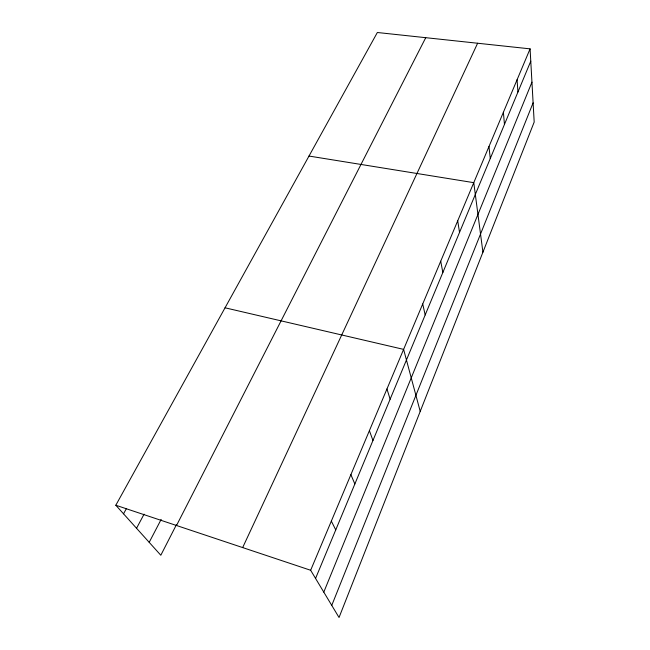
<?xml version="1.0" encoding="UTF-8"?>
<svg xmlns="http://www.w3.org/2000/svg" width="650" height="650" viewBox="0 0 650 650"><rect width="100%" height="100%" fill="white"/><g stroke="black" fill="none" stroke-linecap="round" stroke-linejoin="round"><path stroke-width="0.97" d="M331.76 605.386L533.106 102.83M323.789 592.126L531.944 82.152M315.559 578.435L530.774 61.173M530.083 48.856L534.186 122.054L339.04 617.5L310.651 570.269L530.083 48.856L377.349 32.5L115.814 505.237L160.818 555.246L176.532 524.501M242.661 547.576L477.628 43.233M176.524 525.501L425.742 37.684M149.199 542.336L161.168 519.399M136.541 528.271L144.064 514.174M123.541 513.817L126.417 508.536M308.994 156.049L473.769 182.666L482.926 252.2M225.038 307.799L403.609 349.383L420.217 411.418M115.814 505.237L310.651 570.269M331.338 521.113L335.749 529.904M350.894 474.646L354.851 483.99M369.403 430.666L372.954 440.481M386.953 388.968L390.13 399.206M422.719 303.973L425.181 314.957M440.724 261.194L442.845 272.496M457.714 220.821L459.534 232.391M488.971 146.534L490.279 158.502M503.384 112.287L504.465 124.394M517.067 79.763L517.944 91.999"/></g></svg>
